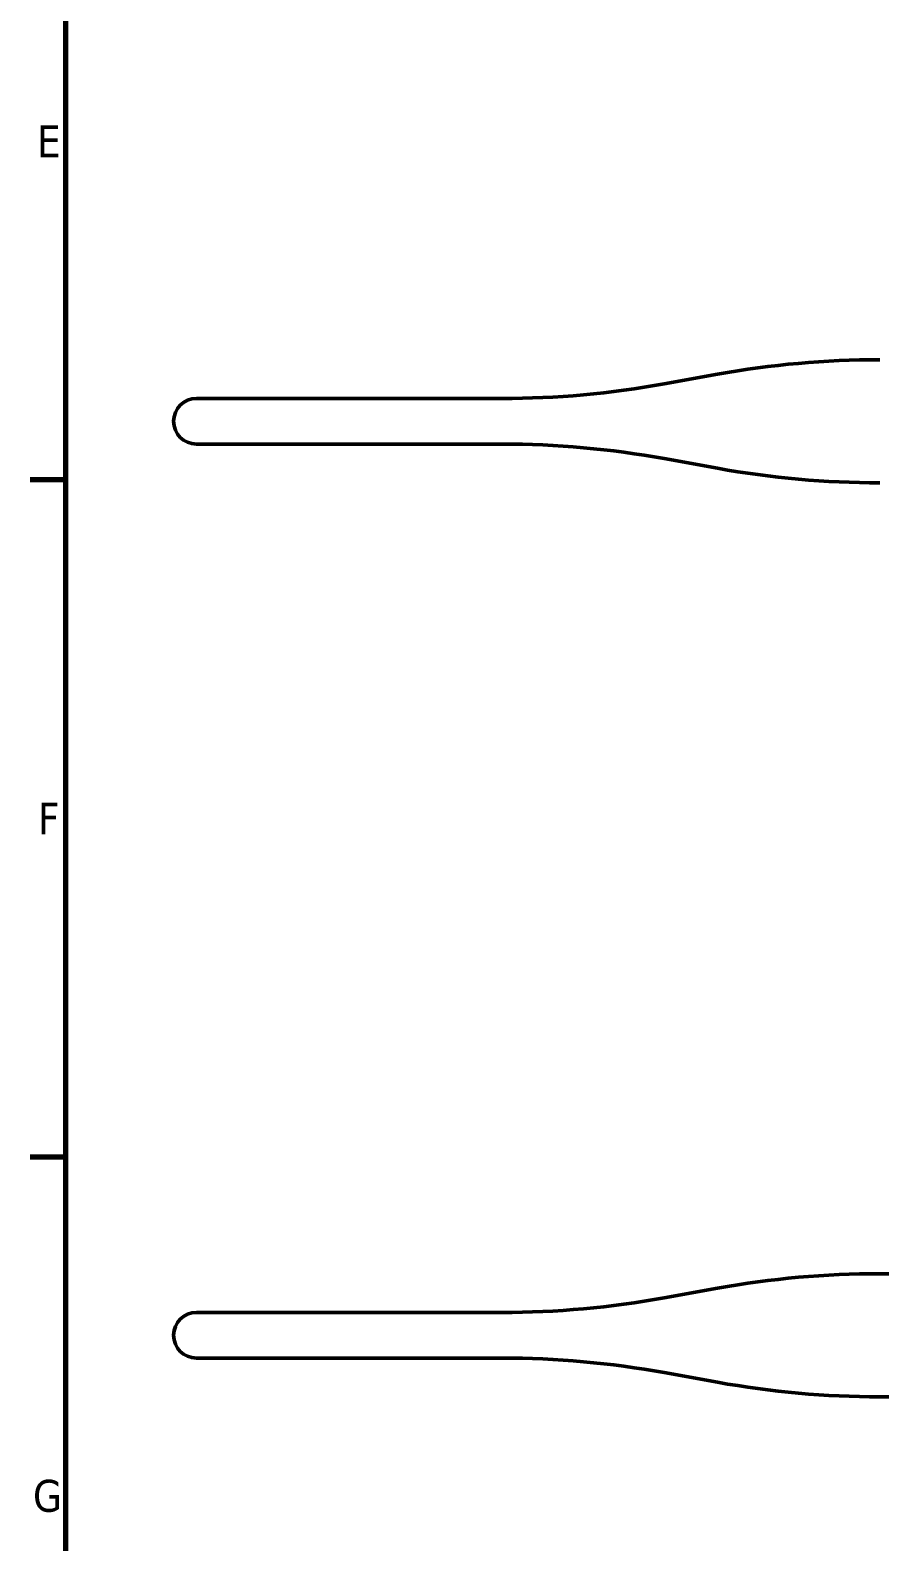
# Model space of a CAD drawing. Header units: millimetres. Extents: x -106 to 841, y -50 to 594.
# Drawn here: x 16.1 to 109.3, y 106.3 to 272.1 of the extents above; entities that cross this region are included whole.
import ezdxf

# ---------------------------------------------------------------- set-up
doc = ezdxf.new("R2010")
doc.units = ezdxf.units.MM
doc.layers.add('Border (ISO)', color=7, linetype='Continuous', lineweight=70)
doc.layers.add('Visible (ISO)', color=7, linetype='Continuous', lineweight=50)
doc.styles.add('Note Text (ISO)', font='tahoma.ttf')

# ---------------------------------------------------------------- blocks, each defined once
blk = doc.blocks.new('Borders Default Border')
at = {"layer": 'Border (ISO)'}
for p, q in [((20, 222.75), (16.1, 222.75)), ((20, 148.5), (16.1, 148.5))]:
    blk.add_line(p, q, dxfattribs=at)
at = {"layer": 'Border (ISO)', "flags": 128}
blk.add_lwpolyline([(20, 20), (20, 574), (821, 574), (821, 20), (20, 20)], dxfattribs=at)
at = {"layer": 'Border (ISO)', "char_height": 3.5, "attachment_point": 7, "style": 'Note Text (ISO)'}
for s, insert in [('E', (16.85, 258.13)), ('F', (16.94, 183.88)), ('G', (16.4, 109.56))]:
    blk.add_mtext(s, dxfattribs=dict(at, insert=insert))

msp = doc.modelspace()

# ---------------------------------------------------------------- linework, layer by layer
at = {"layer": 'Visible (ISO)'}
for p, q in [((85.657, 233.281), (91.504, 234.338)), ((67.861, 231.684), (34.331, 231.684)), ((67.861, 226.684), (34.331, 226.684)), ((85.657, 225.088), (91.504, 224.031)), ((109.301, 135.729), (185.081, 135.729)), ((85.657, 133.076), (91.504, 134.133)), ((67.861, 131.479), (34.331, 131.479)), ((67.861, 126.479), (34.331, 126.479)), ((85.657, 124.883), (91.504, 123.826)), ((109.301, 122.229), (185.081, 122.229))]:
    msp.add_line(p, q, dxfattribs=at)
for centre, radius, start, end in [((109.301, 135.934), 100, 90, 100.2512), ((67.861, 331.684), 100, 270, 280.2512), ((34.331, 229.184), 2.5, 90, 270), ((67.861, 126.684), 100, 79.7488, 90), ((109.301, 322.434), 100, 259.7488, 270), ((109.301, 35.729), 100, 90, 100.2512), ((67.861, 231.479), 100, 270, 280.2512), ((34.331, 128.979), 2.5, 90, 270), ((67.861, 26.479), 100, 79.7488, 90), ((109.301, 222.229), 100, 259.7488, 270)]:
    msp.add_arc(centre, radius, start, end, dxfattribs=at)

# ---------------------------------------------------------------- block references
msp.add_blockref('Borders Default Border', (0, 0))

doc.saveas('drawing.dxf')
